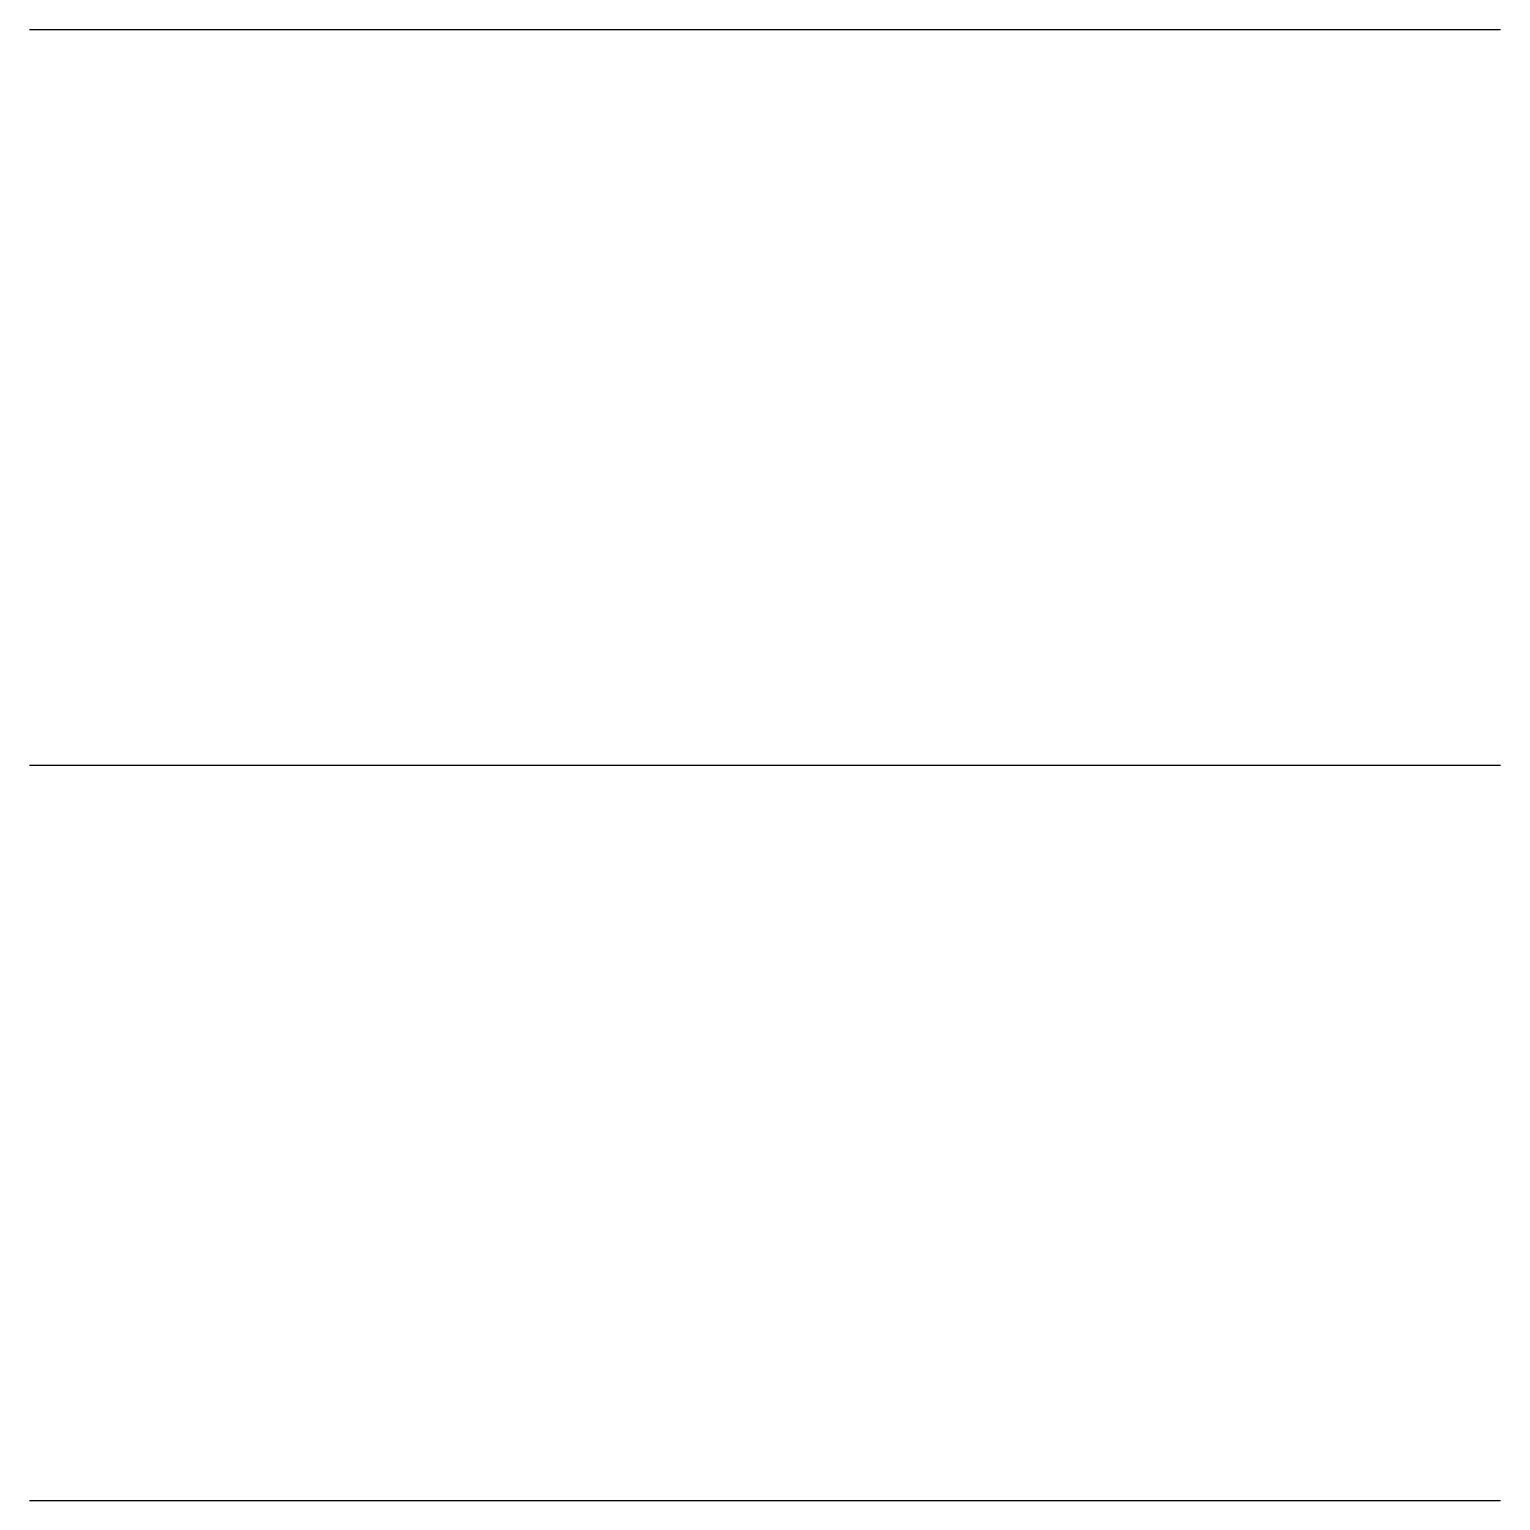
# Model space of a CAD drawing. Header units: millimetres. Extents: x 0 to 10, y 0 to 10.
import ezdxf

# ---------------------------------------------------------------- set-up
doc = ezdxf.new("R2010")
doc.units = ezdxf.units.MM
doc.layers.add('Parent', color=145, linetype='Continuous', true_color=0x4682b4)
doc.layers.add('Parent$Child', color=24, linetype='Continuous', true_color=0xb22222)

msp = doc.modelspace()

# ---------------------------------------------------------------- linework, layer by layer
at = {"layer": 'Parent'}
msp.add_line((0, 0), (10, 0), dxfattribs=at)
at = {"layer": 'Parent$Child', "color": 116, "true_color": 0x008040, "transparency": 33554687}
msp.add_line((0, 10), (10, 10), dxfattribs=at)
at = {"layer": 'Parent$Child'}
msp.add_line((0, 5), (10, 5), dxfattribs=at)

doc.saveas('drawing.dxf')
